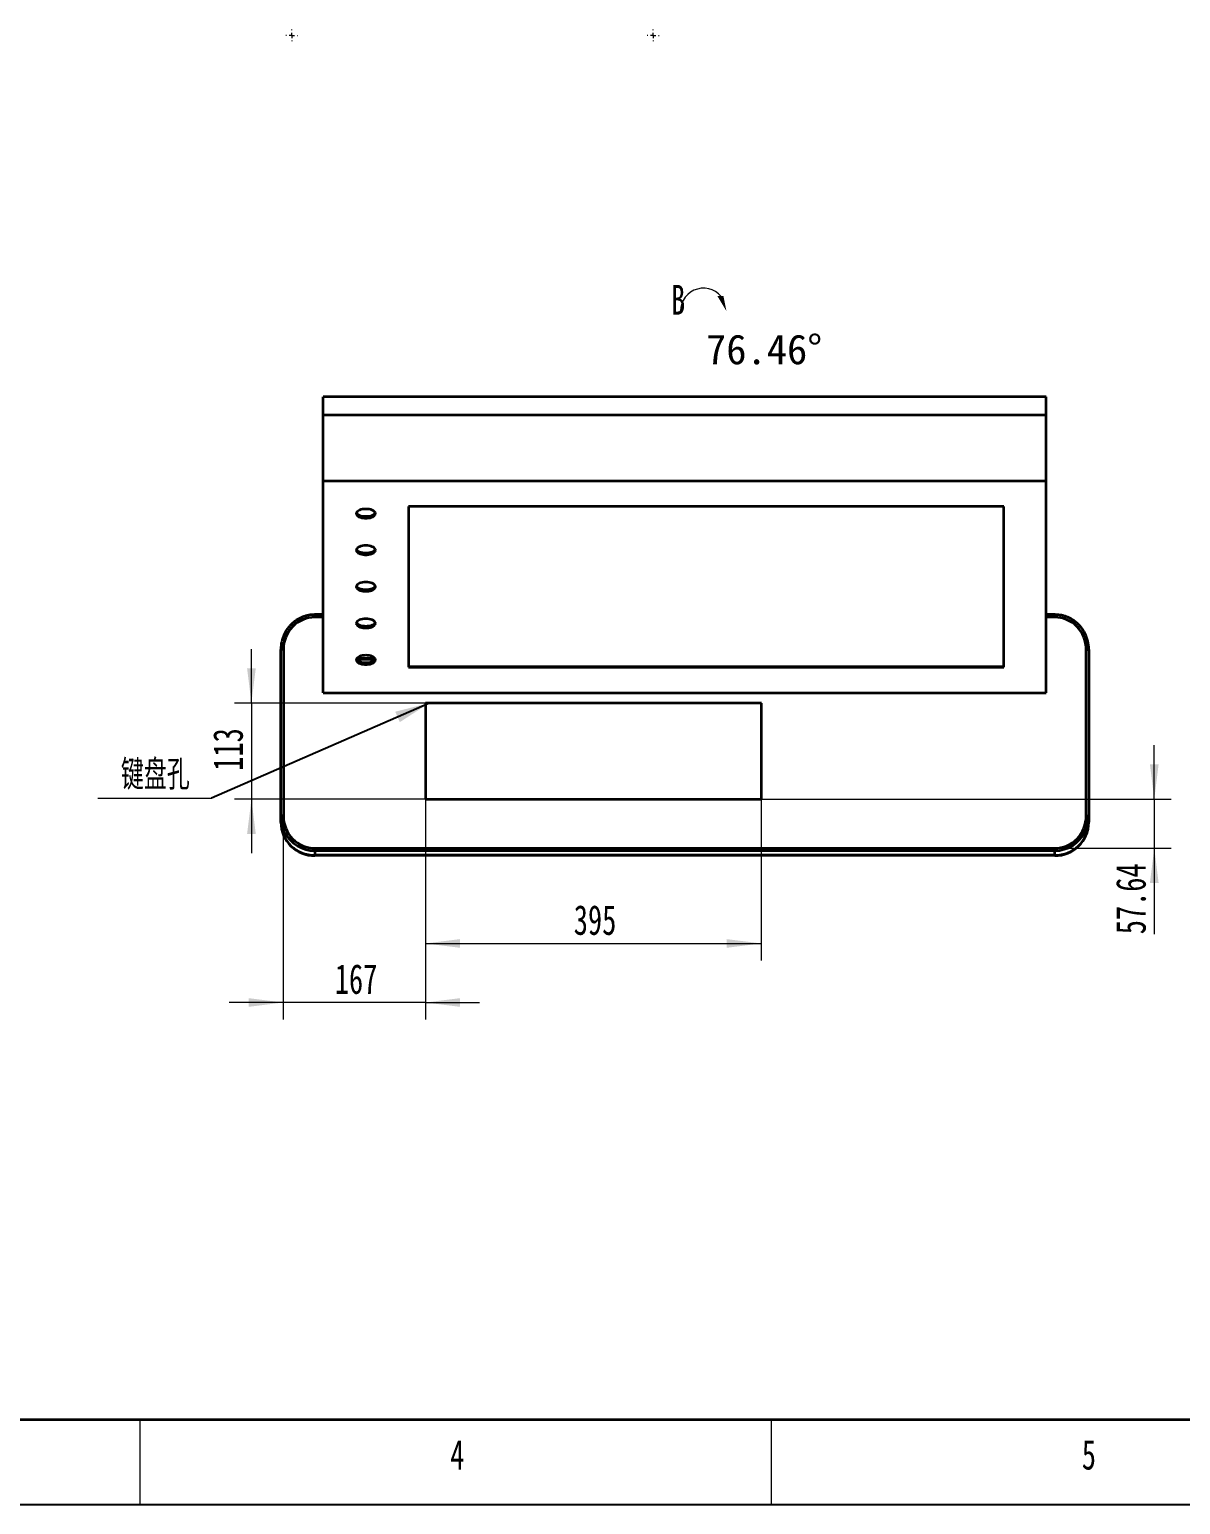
# Model space of a CAD drawing. Header units: millimetres. Extents: x 0 to 594, y 0 to 420.
# Drawn here: x 209.8 to 345.1, y 0 to 173.4 of the extents above; entities that cross this region are included whole.
import ezdxf

# ---------------------------------------------------------------- set-up
doc = ezdxf.new("R2010")
doc.units = ezdxf.units.MM
doc.linetypes.add('CENTERX2', pattern=[20.32, 12.7, -2.54, 2.54, -2.54])
doc.layers.add('图框线', color=5, linetype='Continuous', lineweight=35)
doc.layers.add('细线', color=5, linetype='Continuous')
doc.styles.add('SLDTEXTSTYLE3', font='TXT', dxfattribs={"width": 0.7, "bigfont": 'bigfont'})
doc.styles.add('SLDTEXTSTYLE4', font='TXT', dxfattribs={"width": 0.7})
doc.dimstyles.new('SLDDIMSTYLE7', dxfattribs={"dimtxt": 3.5, "dimasz": 4.08, "dimexe": 0, "dimexo": 0.0625, "dimgap": 0.875, "dimtad": 1, "dimdec": 3, "dimlfac": 10, "dimrnd": 1e-09, "dimzin": 12, "dimdsep": 46, "dimtxsty": 'SLDTEXTSTYLE4', "dimsah": 1, "dimcen": 0.09, "dimadec": 0, "dimazin": 3, "dimtfac": 1, "dimtdec": 3, "dimtofl": 0, "dimtmove": 0, "dimatfit": 3, "dimfxl": 0, "dimfrac": 2, "dimtolj": 1, "dimtzin": 12, "dimarcsym": 0})
doc.dimstyles.new('SLDDIMSTYLE8', dxfattribs={"dimtxt": 3.5, "dimasz": 4.08, "dimexe": 0, "dimexo": 0.0625, "dimgap": 0.875, "dimtad": 1, "dimdec": 3, "dimlfac": 10, "dimrnd": 1e-09, "dimzin": 12, "dimdsep": 46, "dimtxsty": 'SLDTEXTSTYLE4', "dimsah": 1, "dimcen": 0.09, "dimadec": 0, "dimazin": 3, "dimtfac": 1, "dimtdec": 3, "dimtmove": 0, "dimatfit": 0, "dimfxl": 0, "dimfrac": 2, "dimtolj": 1, "dimtzin": 12, "dimarcsym": 0})
doc.dimstyles.new('SLDDIMSTYLE9', dxfattribs={"dimtxt": 0.18, "dimasz": 4.08, "dimexe": 0, "dimexo": 0.0625, "dimgap": 0, "dimtad": 0, "dimtih": 1, "dimtoh": 1, "dimdec": 0, "dimrnd": 1e-09, "dimzin": 0, "dimdsep": 46, "dimtxsty": 'Standard', "dimsah": 1, "dimcen": 0.09, "dimadec": 0, "dimazin": 0, "dimtfac": 4.08, "dimtdec": 0, "dimtofl": 0, "dimtmove": 0, "dimatfit": 3, "dimfxl": 0, "dimfrac": 2, "dimtolj": 1, "dimtzin": 0, "dimarcsym": 0})

# ---------------------------------------------------------------- blocks, each defined once
blk = doc.blocks.new('SW_CENTERMARKSYMBOL_1')
at = {"color": 0, "linetype": 'Continuous', "lineweight": 18}
for p, q in [((-43.125, 0), (-43.1875, 0)), ((-42.5, 0), (-42.8125, 0)), ((-42.5, 0.625), (-42.5, 0.6875)), ((-42.5, 0), (-42.5, 0.3125)), ((-42.5, 0), (-42.5, -0.3125)), ((-42.5, 0), (-42.1875, 0)), ((-41.875, 0), (-41.8125, 0)), ((-0.625, 0), (-0.6875, 0)), ((0, 0), (-0.3125, 0)), ((0, 0.625), (0, 0.6875)), ((0, 0), (0, 0.3125)), ((0, 0), (0, -0.3125)), ((0, 0), (0.3125, 0)), ((0.625, 0), (0.6875, 0)), ((-42.5, -0.625), (-42.5, -0.6875)), ((0, -0.625), (0, -0.6875))]:
    blk.add_line(p, q, dxfattribs=at)
blk = doc.blocks.new('_D_27')
at = {"color": 7, "linetype": 'Continuous', "lineweight": 0}
for p, q in [((256.34, 82.91), (256.34, 63.95)), ((295.84, 82.91), (295.84, 63.95)), ((256.34, 65.95), (295.84, 65.95))]:
    blk.add_line(p, q, dxfattribs=at)
at = {"color": 7, "linetype": 'Continuous', "lineweight": 18}
for points in [[(256.34, 65.95), (260.42, 65.44), (260.42, 66.46)], [(295.84, 65.95), (291.76, 66.46), (291.76, 65.44)]]:
    blk.add_solid(points, dxfattribs=at)
at = {"color": 7, "linetype": 'Continuous', "lineweight": 18, "insert": (273.79, 70.46), "char_height": 3.5, "attachment_point": 1, "style": 'SLDTEXTSTYLE4'}
blk.add_mtext('395', dxfattribs=at)
blk = doc.blocks.new('_D_28')
at = {"color": 7, "linetype": 'Continuous', "lineweight": 0}
for p, q in [((235.89, 94.21), (235.89, 100.56)), ((256.34, 94.21), (233.89, 94.21)), ((235.89, 94.21), (235.89, 82.91)), ((256.34, 82.91), (233.89, 82.91)), ((235.89, 82.91), (235.89, 76.56))]:
    blk.add_line(p, q, dxfattribs=at)
at = {"color": 7, "linetype": 'Continuous', "lineweight": 18}
for points in [[(235.89, 94.21), (236.4, 98.29), (235.38, 98.29)], [(235.89, 82.91), (235.38, 78.83), (236.4, 78.83)]]:
    blk.add_solid(points, dxfattribs=at)
at = {"color": 7, "linetype": 'Continuous', "lineweight": 18, "insert": (231.38, 86.25), "char_height": 3.5, "attachment_point": 1, "rotation": 90, "style": 'SLDTEXTSTYLE4'}
blk.add_mtext('113', dxfattribs=at)
blk = doc.blocks.new('_D_29')
at = {"color": 7, "linetype": 'Continuous', "lineweight": 0}
for p, q in [((342.04, 82.91), (342.04, 89.26)), ((295.84, 82.91), (344.04, 82.91)), ((342.04, 82.91), (342.04, 77.14)), ((330.34, 77.14), (344.04, 77.14)), ((342.04, 77.14), (342.04, 67.03))]:
    blk.add_line(p, q, dxfattribs=at)
at = {"color": 7, "linetype": 'Continuous', "lineweight": 18}
for points in [[(342.04, 82.91), (342.55, 86.99), (341.53, 86.99)], [(342.04, 77.14), (341.53, 73.06), (342.55, 73.06)]]:
    blk.add_solid(points, dxfattribs=at)
at = {"color": 7, "linetype": 'Continuous', "lineweight": 18, "insert": (337.53, 67.03), "char_height": 3.5, "attachment_point": 1, "rotation": 90, "style": 'SLDTEXTSTYLE4'}
blk.add_mtext('57.64', dxfattribs=at)
blk = doc.blocks.new('_D_30')
at = {"color": 7, "linetype": 'Continuous', "lineweight": 0}
for p, q in [((256.34, 82.91), (256.34, 57.01)), ((239.64, 80.95), (239.64, 57.01)), ((239.64, 59.01), (233.29, 59.01)), ((256.34, 59.01), (239.64, 59.01)), ((256.34, 59.01), (262.69, 59.01))]:
    blk.add_line(p, q, dxfattribs=at)
at = {"color": 7, "linetype": 'Continuous', "lineweight": 18}
for points in [[(239.64, 59.01), (235.56, 59.52), (235.56, 58.5)], [(256.34, 59.01), (260.42, 58.5), (260.42, 59.52)]]:
    blk.add_solid(points, dxfattribs=at)
at = {"color": 7, "linetype": 'Continuous', "lineweight": 18, "insert": (245.69, 63.52), "char_height": 3.5, "attachment_point": 1, "style": 'SLDTEXTSTYLE4'}
blk.add_mtext('167', dxfattribs=at)
blk = doc.blocks.new('SW_SYMBOL_VIEW_CLKWISE')
at = {"color": 0, "linetype": 'Continuous', "lineweight": 0}
blk.add_arc((600, 200), 600, 30, 180, dxfattribs=at)
blk.add_solid([(1200, 200), (1120, 600), (960, 600)], dxfattribs=at)
blk = doc.blocks.new('SW_NOTE_0_4')
at = {"color": 0, "linetype": 'Continuous', "lineweight": 0}
blk.add_line((-13.35, 0), (0, 0), dxfattribs=at)
at = {"color": 0, "linetype": 'Continuous', "lineweight": 0, "insert": (-6.6, 4.49), "char_height": 3.5, "attachment_point": 2, "style": 'SLDTEXTSTYLE3'}
blk.add_mtext('键盘孔', dxfattribs=at)

msp = doc.modelspace()

# ---------------------------------------------------------------- linework, layer by layer
at = {"color": 7, "linetype": 'Continuous', "lineweight": 35}
for p, q in [((329.342917, 130.19068), (244.342917, 130.19068)), ((244.342917, 128.101515), (244.342917, 130.19068)), ((329.342917, 128.101515), (329.342917, 130.19068)), ((244.342917, 128.101515), (329.342917, 128.101515)), ((244.342917, 120.342978), (244.342917, 128.101515)), ((329.342917, 120.342978), (329.342917, 128.101515)), ((244.342917, 95.416821), (244.342917, 120.342978)), ((244.342917, 120.342978), (329.342917, 120.342978)), ((329.342917, 95.416821), (329.342917, 120.342978)), ((324.342917, 117.314645), (254.342917, 117.314645)), ((254.342917, 117.314645), (254.342917, 98.445153)), ((324.342917, 98.445153), (324.342917, 117.314645)), ((244.342917, 104.597657), (243.342917, 104.597657)), ((243.342917, 104.297657), (243.342917, 104.597657)), ((244.342917, 104.297657), (243.342917, 104.297657)), ((249.59174, 104.104634), (249.094094, 104.104634)), ((330.342917, 104.597657), (329.342917, 104.597657)), ((330.342917, 104.297657), (329.342917, 104.297657)), ((330.342917, 104.297657), (330.342917, 104.597657)), ((239.342917, 80.949119), (239.342917, 100.491948)), ((239.642917, 100.491948), (239.342917, 100.491948)), ((239.642917, 100.491948), (239.642917, 80.949119)), ((248.233455, 99.370153), (250.45238, 99.370153)), ((248.28633, 99.465695), (250.399505, 99.465695)), ((334.042917, 80.949119), (334.042917, 100.491948)), ((334.042917, 100.491948), (334.342917, 100.491948)), ((334.342917, 100.491948), (334.342917, 80.949119)), ((254.342917, 98.489079), (324.342917, 98.489079)), ((254.342917, 98.445153), (324.342917, 98.445153)), ((244.342917, 95.416821), (329.342917, 95.416821)), ((295.842917, 94.207062), (256.342917, 94.207062)), ((256.342917, 94.207062), (256.342917, 82.907062)), ((295.842917, 82.907062), (295.842917, 94.207062)), ((256.342917, 82.907062), (295.842917, 82.907062)), ((239.642917, 80.949119), (239.342917, 80.949119)), ((239.342917, 80.210822), (239.342917, 80.949119)), ((239.342917, 80.164011), (239.342917, 80.210822)), ((334.042917, 80.949119), (334.342917, 80.949119)), ((334.342917, 80.949119), (334.342917, 80.210822)), ((334.342917, 80.164011), (334.342917, 80.210822)), ((243.342917, 77.14341), (330.342917, 77.14341)), ((243.342917, 77.14341), (243.342917, 76.851743)), ((243.342917, 76.851743), (243.342917, 76.321927)), ((330.342917, 76.851743), (243.342917, 76.851743)), ((330.342917, 76.321927), (243.342917, 76.321927)), ((243.342917, 76.275116), (243.342917, 76.321927)), ((330.342917, 76.321927), (243.342917, 76.321927)), ((330.342917, 77.14341), (330.342917, 76.851743)), ((330.342917, 76.321927), (330.342917, 76.851743)), ((330.342917, 76.275116), (330.342917, 76.321927)), ((330.342917, 76.275116), (243.342917, 76.275116))]:
    msp.add_line(p, q, dxfattribs=at)
at = {"color": 5, "linetype": 'CENTERX2', "lineweight": 18}
for q in [(222.75, 10), (371.25, 10)]:
    msp.add_line((297, 10), q, dxfattribs=at)
at = {"color": 5, "linetype": 'Continuous', "lineweight": 18}
for p, q in [((222.75, 10), (222.75, 0)), ((222.75, 10), (222.75, 0)), ((222.75, 10), (222.75, 0)), ((297, 10), (297, 0)), ((297, 10), (297, 0)), ((297, 10), (297, 0)), ((297, 10), (297, 0))]:
    msp.add_line(p, q, dxfattribs=at)
at = {"color": 7, "linetype": 'Continuous', "lineweight": 35, "flags": 128}
for points in [[(249.342917, 117.016077), (249.142041, 117.00744), (248.947621, 116.981808), (248.765906, 116.940004), (248.602736, 116.883372), (248.463357, 116.813732), (248.352247, 116.733322), (248.272979, 116.644727), (248.228099, 116.550795), (248.21905, 116.454543), (248.246123, 116.359067), (248.308449, 116.267434), (248.404022, 116.18259), (248.529773, 116.107262), (248.681659, 116.043871), (248.854798, 115.994454), (249.043626, 115.9606), (249.242073, 115.943396), (249.443762, 115.943396), (249.642209, 115.9606), (249.831037, 115.994454), (250.004176, 116.043871), (250.156062, 116.107262), (250.281812, 116.18259), (250.377386, 116.267434), (250.439711, 116.359067), (250.466785, 116.454543), (250.457736, 116.550795), (250.412856, 116.644727), (250.333587, 116.733322), (250.222478, 116.813732), (250.083098, 116.883372), (249.919929, 116.940004), (249.738214, 116.981808), (249.543794, 117.00744), (249.342917, 117.016077)], [(249.342917, 116.116936), (249.142041, 116.125573), (248.947621, 116.151205), (248.765906, 116.193009), (248.602736, 116.249641), (248.463357, 116.319281), (248.352247, 116.399691), (248.272979, 116.488286), (248.23305, 116.566506)], [(250.452784, 116.566506), (250.412856, 116.488286), (250.333587, 116.399691), (250.222478, 116.319281), (250.083098, 116.249641), (249.919929, 116.193009), (249.738214, 116.151205), (249.543794, 116.125573), (249.342917, 116.116936)], [(249.342917, 112.716699), (249.142041, 112.708063), (248.947621, 112.68243), (248.765906, 112.640626), (248.602736, 112.583994), (248.463357, 112.514354), (248.352247, 112.433944), (248.272979, 112.345349), (248.228099, 112.251417), (248.21905, 112.155166), (248.246123, 112.059689), (248.308449, 111.968057), (248.404022, 111.883213), (248.529773, 111.807884), (248.681659, 111.744493), (248.854798, 111.695076), (249.043626, 111.661222), (249.242073, 111.644018), (249.443762, 111.644018), (249.642209, 111.661222), (249.831037, 111.695076), (250.004176, 111.744493), (250.156062, 111.807884), (250.281812, 111.883213), (250.377386, 111.968057), (250.439711, 112.059689), (250.466785, 112.155166), (250.457736, 112.251417), (250.412856, 112.345349), (250.333587, 112.433944), (250.222478, 112.514354), (250.083098, 112.583994), (249.919929, 112.640626), (249.738214, 112.68243), (249.543794, 112.708063), (249.342917, 112.716699)], [(249.342917, 111.817558), (249.142041, 111.826195), (248.947621, 111.851827), (248.765906, 111.893631), (248.602736, 111.950263), (248.463357, 112.019903), (248.352247, 112.100313), (248.272979, 112.188908), (248.23305, 112.267129)], [(250.452784, 112.267129), (250.412856, 112.188908), (250.333587, 112.100313), (250.222478, 112.019903), (250.083098, 111.950263), (249.919929, 111.893631), (249.738214, 111.851827), (249.543794, 111.826195), (249.342917, 111.817558)], [(249.342917, 108.417321), (249.142041, 108.408685), (248.947621, 108.383053), (248.765906, 108.341249), (248.602736, 108.284616), (248.463357, 108.214976), (248.352247, 108.134567), (248.272979, 108.045972), (248.228099, 107.952039), (248.21905, 107.855788), (248.246123, 107.760311), (248.308449, 107.668679), (248.404022, 107.583835), (248.529773, 107.508507), (248.681659, 107.445115), (248.854798, 107.395698), (249.043626, 107.361844), (249.242073, 107.34464), (249.443762, 107.34464), (249.642209, 107.361844), (249.831037, 107.395698), (250.004176, 107.445115), (250.156062, 107.508507), (250.281812, 107.583835), (250.377386, 107.668679), (250.439711, 107.760311), (250.466785, 107.855788), (250.457736, 107.952039), (250.412856, 108.045972), (250.333587, 108.134567), (250.222478, 108.214976), (250.083098, 108.284616), (249.919929, 108.341249), (249.738214, 108.383053), (249.543794, 108.408685), (249.342917, 108.417321)], [(249.342917, 107.518181), (249.142041, 107.526817), (248.947621, 107.552449), (248.765906, 107.594253), (248.602736, 107.650885), (248.463357, 107.720526), (248.352247, 107.800935), (248.272979, 107.88953), (248.23305, 107.967751)], [(250.452784, 107.967751), (250.412856, 107.88953), (250.333587, 107.800935), (250.222478, 107.720526), (250.083098, 107.650885), (249.919929, 107.594253), (249.738214, 107.552449), (249.543794, 107.526817), (249.342917, 107.518181)], [(249.342917, 104.117944), (249.142041, 104.109307), (248.947621, 104.083675), (248.765906, 104.041871), (248.602736, 103.985239), (248.463357, 103.915599), (248.352247, 103.835189), (248.272979, 103.746594), (248.228099, 103.652661), (248.21905, 103.55641), (248.246123, 103.460934), (248.308449, 103.369301), (248.404022, 103.284457), (248.529773, 103.209129), (248.681659, 103.145738), (248.854798, 103.096321), (249.043626, 103.062466), (249.242073, 103.045263), (249.443762, 103.045263), (249.642209, 103.062466), (249.831037, 103.096321), (250.004176, 103.145738), (250.156062, 103.209129), (250.281812, 103.284457), (250.377386, 103.369301), (250.439711, 103.460934), (250.466785, 103.55641), (250.457736, 103.652661), (250.412856, 103.746594), (250.333587, 103.835189), (250.222478, 103.915599), (250.083098, 103.985239), (249.919929, 104.041871), (249.738214, 104.083675), (249.543794, 104.109307), (249.342917, 104.117944)], [(249.342917, 103.218803), (249.142041, 103.227439), (248.947621, 103.253072), (248.765906, 103.294876), (248.602736, 103.351508), (248.463357, 103.421148), (248.352247, 103.501557), (248.272979, 103.590152), (248.23305, 103.668373)], [(250.452784, 103.668373), (250.412856, 103.590152), (250.333587, 103.501557), (250.222478, 103.421148), (250.083098, 103.351508), (249.919929, 103.294876), (249.738214, 103.253072), (249.543794, 103.227439), (249.342917, 103.218803)], [(249.342917, 99.818566), (249.142041, 99.809929), (248.947621, 99.784297), (248.765906, 99.742493), (248.602736, 99.685861), (248.463357, 99.616221), (248.352247, 99.535811), (248.272979, 99.447216), (248.228099, 99.353284), (248.21905, 99.257032), (248.246123, 99.161556), (248.308449, 99.069923), (248.404022, 98.985079), (248.529773, 98.909751), (248.681659, 98.84636), (248.854798, 98.796943), (249.043626, 98.763089), (249.242073, 98.745885), (249.443762, 98.745885), (249.642209, 98.763089), (249.831037, 98.796943), (250.004176, 98.84636), (250.156062, 98.909751), (250.281812, 98.985079), (250.377386, 99.069923), (250.439711, 99.161556), (250.466785, 99.257032), (250.457736, 99.353284), (250.412856, 99.447216), (250.333587, 99.535811), (250.222478, 99.616221), (250.083098, 99.685861), (249.919929, 99.742493), (249.738214, 99.784297), (249.543794, 99.809929), (249.342917, 99.818566)], [(249.342917, 98.919425), (249.142041, 98.928062), (248.947621, 98.953694), (248.765906, 98.995498), (248.602736, 99.05213), (248.463357, 99.12177), (248.352247, 99.20218), (248.272979, 99.290775), (248.232651, 99.370153)], [(250.453183, 99.370153), (250.412856, 99.290775), (250.333587, 99.20218), (250.222478, 99.12177), (250.083098, 99.05213), (249.919929, 98.995498), (249.738214, 98.953694), (249.543794, 98.928062), (249.342917, 98.919425)]]:
    msp.add_lwpolyline(points, dxfattribs=at)
at = {"color": 7, "linetype": 'Continuous', "lineweight": 35}
for centre, start, end in [((243.288136, 80.267168), 180.81825256, 270.795523), ((243.288136, 80.267168), 180.81825256, 270.795523), ((243.288136, 80.220357), 180.81825256, 270.795523), ((330.397699, 80.267168), 269.204477, 359.18174744), ((330.397699, 80.267168), 269.204477, 359.18174744), ((330.397699, 80.220357), 269.204477, 359.18174744)]:
    msp.add_arc(centre, 3.945621, start, end, dxfattribs=at)
for centre, major_axis, ratio, start_param, end_param in [((243.342917, 100.491948), (0, -3.805709), 0.9722236372, 3.1415926536, 4.7123889804), ((330.342917, 100.491948), (0, 3.805709), 0.9722236372, 4.7123889804, 6.2831853072), ((330.342917, 100.491948), (0, 4.097376), 0.9762345848, 4.7123889804, 5.204854158), ((243.342917, 100.491948), (0, 4.097376), 0.9762345848, 1.1156632444, 1.5707963268), ((243.342917, 80.949119), (0, 4.097376), 0.9762345848, 1.5707963268, 2.0632615044), ((243.342917, 80.949119), (0, 3.805709), 0.9722236372, 1.5707963268, 3.1415926536), ((330.342917, 80.949119), (0, -3.805709), 0.9722236372, 0, 1.5707963268), ((330.342917, 80.949119), (0, 4.097376), 0.9762345848, 4.2572558979, 4.7123889804), ((243.342917, 80.949119), (0, 4.097376), 0.9762345848, 2.0632615044, 3.1415926536), ((330.342917, 80.949119), (0, 4.097376), 0.9762345848, 3.1415926536, 4.2572558979)]:
    msp.add_ellipse(centre, major_axis=major_axis, ratio=ratio, start_param=start_param, end_param=end_param, dxfattribs=at)
for points, knots in [([(243.342917, 104.597657), (243.278927, 104.596708), (243.097981, 104.594025), (242.800891, 104.564837), (242.455206, 104.500759), (242.116268, 104.40537), (241.786672, 104.279927), (241.468904, 104.125187), (241.165384, 103.942307), (240.878462, 103.732592), (240.610304, 103.497602), (240.363272, 103.238951), (240.138411, 102.95898), (239.941032, 102.658218), (239.811748, 102.434824), (239.757241, 102.308759), (239.750475, 102.293109)], [0, 0, 0, 0, 0.0426318482, 0.1205507715, 0.1985330813, 0.2766056367, 0.3548116501, 0.4331902952, 0.5117755056, 0.5905949296, 0.6696690627, 0.7490105867, 0.8286239374, 0.9085051205, 0.9886417859, 1, 1, 1, 1]), ([(333.868823, 102.430484), (333.868316, 102.431568), (333.816729, 102.541786), (333.688439, 102.747924), (333.483534, 103.044337), (333.25081, 103.318792), (332.996541, 103.571315), (332.721626, 103.799439), (332.428578, 104.001624), (332.119634, 104.176351), (331.797234, 104.32238), (331.46387, 104.438649), (331.122094, 104.524445), (330.780615, 104.577868), (330.519873, 104.596252), (330.375979, 104.597394), (330.342917, 104.597657)], [0, 0, 0, 0, 0.0008253178, 0.083924374, 0.1667684346, 0.2493396685, 0.3316288219, 0.4136354564, 0.4953679096, 0.5768429825, 0.6580853742, 0.7391268825, 0.8200054031, 0.900763757, 0.9771989741, 1, 1, 1, 1])]:
    msp.add_open_spline(points, degree=3, knots=knots, dxfattribs=at)
at = {"layer": '图框线'}
msp.add_line((25, 10), (584, 10), dxfattribs=at)
at = {"layer": '细线'}
msp.add_line((0, 0), (594, 0), dxfattribs=at)

# ---------------------------------------------------------------- block references
at = {"color": 7, "linetype": 'Continuous', "lineweight": 0}
for name, p in [('SW_CENTERMARKSYMBOL_1', (283.123286, 172.693546)), ('SW_NOTE_0_4', (231.193019, 83.042469))]:
    msp.add_blockref(name, p, dxfattribs=at)
at = {"color": 7, "linetype": 'Continuous', "lineweight": 0, "xscale": 0.004511737089201878, "yscale": 0.004511737089201878, "zscale": 0.004511737089201878}
msp.add_blockref('SW_SYMBOL_VIEW_CLKWISE', (286.332102, 139.35972), dxfattribs=at)

# ---------------------------------------------------------------- texts
at = {"color": 7, "linetype": 'Continuous', "lineweight": 0, "insert": (286.060351, 143.365588), "char_height": 3.5, "attachment_point": 2, "style": 'SLDTEXTSTYLE4'}
msp.add_mtext('B^J', dxfattribs=at)
at = {"color": 7, "linetype": 'Continuous', "lineweight": 0, "insert": (296.168667, 143.365588), "char_height": 3.5, "attachment_point": 2}
msp.add_mtext('^J76.46°', dxfattribs=at)
at = {"layer": '细线', "char_height": 3.5, "attachment_point": 1, "style": 'SLDTEXTSTYLE4'}
for s, insert in [('4', (259.268685, 7.611261)), ('5', (333.518685, 7.611261))]:
    msp.add_mtext(s, dxfattribs=dict(at, insert=insert))

# ---------------------------------------------------------------- dimensions: what is measured, and where the dimension line sits
at = {"color": 7, "linetype": 'Continuous', "lineweight": 18}
for base, p1, p2, angle, picture, middle in [((235.891287, 82.907062), (256.342917, 94.207062), (256.342917, 82.907062), 90, '_D_28', (235.891287, 88.557062)), ((342.040332, 77.14341), (295.842917, 82.907062), (330.342917, 77.14341), 90, '_D_29', (342.040332, 70.866624)), ((239.642917, 59.012131), (256.342917, 82.907062), (239.642917, 80.949119), 0, '_D_30', (247.992917, 59.012131))]:
    dim = msp.add_linear_dim(base=base, p1=p1, p2=p2, angle=angle, dimstyle='SLDDIMSTYLE8', dxfattribs=at)
    dim.commit()
    dim.dimension.update_dxf_attribs({"geometry": picture, "text_midpoint": middle, "dimtype": 160})
dim = msp.add_linear_dim(base=(295.842917, 65.947621), p1=(256.342917, 82.907062), p2=(295.842917, 82.907062), dimstyle='SLDDIMSTYLE7', dxfattribs=at)
dim.commit()
dim.dimension.update_dxf_attribs({"geometry": '_D_27', "text_midpoint": (276.092917, 65.947621), "dimtype": 160})

# ---------------------------------------------------------------- leaders
at = {"color": 7, "linetype": 'Continuous', "lineweight": 0}
msp.add_leader([(256.807891, 94.207062), (231.193019, 83.042469)], dimstyle='SLDDIMSTYLE9', dxfattribs=at)

doc.saveas('drawing.dxf')
